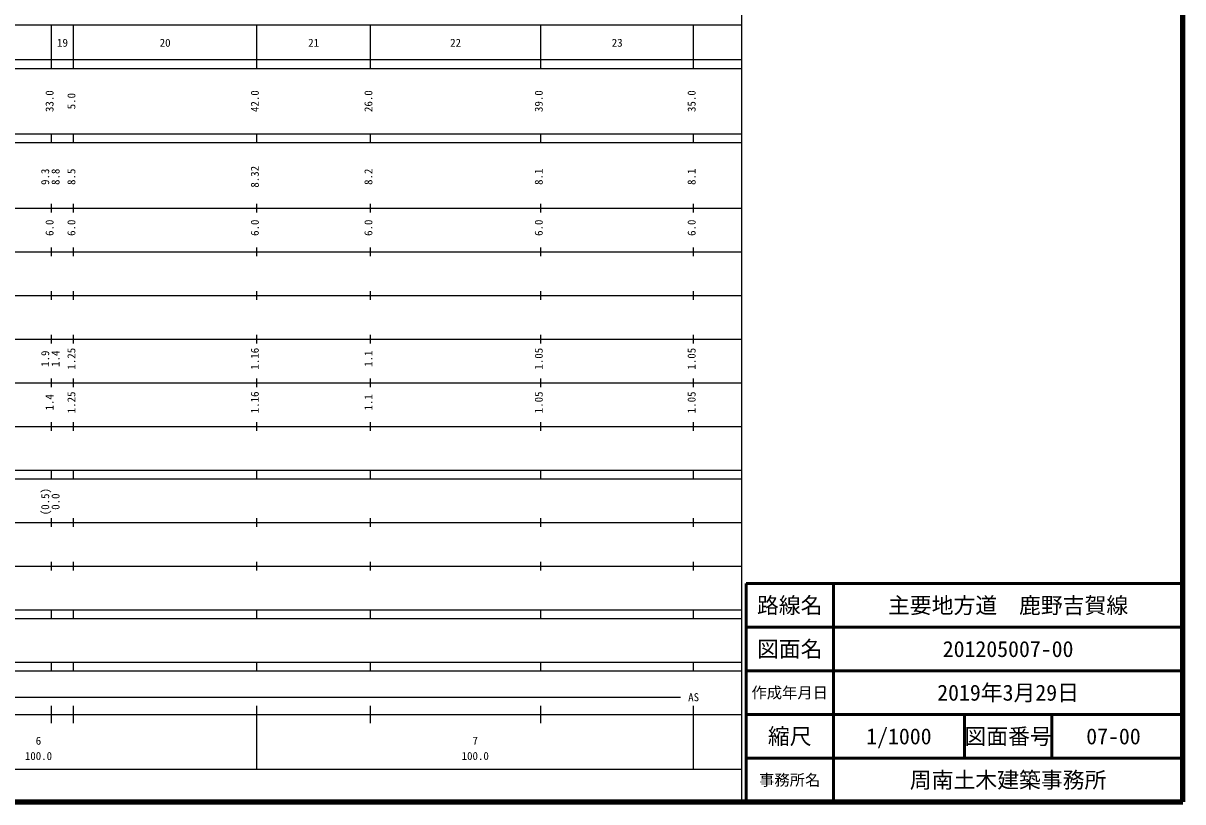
# Model space of a CAD drawing. Units: millimetres on the paper, enlarged 1000 times. Extents: x 40000 to 680000, y 20000 to 380000.
# Drawn here: x 414504 to 680000, y 20000 to 198357 of the extents above; entities that cross this region are included whole.
import ezdxf
from ezdxf.enums import TextEntityAlignment as Align

# ---------------------------------------------------------------- set-up
doc = ezdxf.new("R2010")
doc.units = ezdxf.units.MM
doc.header["$LTSCALE"] = 1000
for name, color, linetype, lineweight in [('M-TTL', 2, 'Continuous', 140), ('M-TTL-BAND', 7, 'Continuous', 25), ('M-TTL-FRAM', 2, 'Continuous', 50), ('M-TTL-LINE', 7, 'Continuous', 50)]:
    doc.layers.add(name, color=color, linetype=linetype, lineweight=lineweight)
doc.layers.add('M-TTL-TXT', color=7, linetype='Continuous')
doc.styles.add('ＭＳ ゴシック', font='')
doc.styles.get('ＭＳ ゴシック').set_extended_font_data('MS Gothic')

msp = doc.modelspace()

# ---------------------------------------------------------------- linework, layer by layer
at = {"layer": 'M-TTL'}
for p, q in [((680000, 20000), (680000, 380000)), ((40000, 20000), (680000, 20000))]:
    msp.add_line(p, q, dxfattribs=at)
at = {"layer": 'M-TTL-BAND'}
for p, q in [((579000, 20000), (579000, 370000)), ((68000, 198000), (579000, 198000)), ((421000, 188000), (421000, 198000)), ((426000, 188000), (426000, 198000)), ((468000, 188000), (468000, 198000)), ((494000, 188000), (494000, 198000)), ((533000, 188000), (533000, 198000)), ((568000, 188000), (568000, 198000)), ((40000, 190000), (579000, 190000)), ((40000, 188000), (579000, 188000)), ((40000, 173000), (579000, 173000)), ((421000, 171000), (421000, 173000)), ((426000, 171000), (426000, 173000)), ((468000, 171000), (468000, 173000)), ((494000, 171000), (494000, 173000)), ((533000, 171000), (533000, 173000)), ((568000, 171000), (568000, 173000)), ((40000, 171000), (579000, 171000)), ((421000, 155000), (421000, 157000)), ((426000, 155000), (426000, 157000)), ((468000, 155000), (468000, 157000)), ((494000, 155000), (494000, 157000)), ((533000, 155000), (533000, 157000)), ((568000, 155000), (568000, 157000)), ((40000, 156000), (579000, 156000)), ((421000, 145000), (421000, 147000)), ((426000, 145000), (426000, 147000)), ((468000, 145000), (468000, 147000)), ((494000, 145000), (494000, 147000)), ((533000, 145000), (533000, 147000)), ((568000, 145000), (568000, 147000)), ((46000, 146000), (579000, 146000)), ((52000, 136000), (579000, 136000)), ((421000, 135000), (421000, 137000)), ((426000, 135000), (426000, 137000)), ((468000, 135000), (468000, 137000)), ((494000, 135000), (494000, 137000)), ((533000, 135000), (533000, 137000)), ((568000, 135000), (568000, 137000)), ((46000, 126000), (579000, 126000)), ((421000, 125000), (421000, 127000)), ((426000, 125000), (426000, 127000)), ((468000, 125000), (468000, 127000)), ((494000, 125000), (494000, 127000)), ((533000, 125000), (533000, 127000)), ((568000, 125000), (568000, 127000)), ((421000, 115000), (421000, 117000)), ((426000, 115000), (426000, 117000)), ((468000, 115000), (468000, 117000)), ((494000, 115000), (494000, 117000)), ((533000, 115000), (533000, 117000)), ((568000, 115000), (568000, 117000)), ((52000, 116000), (579000, 116000)), ((421000, 105000), (421000, 107000)), ((426000, 105000), (426000, 107000)), ((468000, 105000), (468000, 107000)), ((494000, 105000), (494000, 107000)), ((533000, 105000), (533000, 107000)), ((568000, 105000), (568000, 107000)), ((46000, 106000), (579000, 106000)), ((40000, 96000), (579000, 96000)), ((421000, 94000), (421000, 96000)), ((426000, 94000), (426000, 96000)), ((468000, 94000), (468000, 96000)), ((494000, 94000), (494000, 96000)), ((533000, 94000), (533000, 96000)), ((568000, 94000), (568000, 96000)), ((40000, 94000), (579000, 94000)), ((421000, 83000), (421000, 85000)), ((426000, 83000), (426000, 85000)), ((468000, 83000), (468000, 85000)), ((494000, 83000), (494000, 85000)), ((533000, 83000), (533000, 85000)), ((568000, 83000), (568000, 85000)), ((49000, 84000), (579000, 84000)), ((421000, 73000), (421000, 75000)), ((426000, 73000), (426000, 75000)), ((468000, 73000), (468000, 75000)), ((494000, 73000), (494000, 75000)), ((533000, 73000), (533000, 75000)), ((568000, 73000), (568000, 75000)), ((40000, 74000), (579000, 74000)), ((40000, 64000), (579000, 64000)), ((421000, 62000), (421000, 64000)), ((426000, 62000), (426000, 64000)), ((468000, 62000), (468000, 64000)), ((494000, 62000), (494000, 64000)), ((533000, 62000), (533000, 64000)), ((568000, 62000), (568000, 64000)), ((40000, 62000), (579000, 62000)), ((40000, 52000), (579000, 52000)), ((421000, 50000), (421000, 52000)), ((426000, 50000), (426000, 52000)), ((468000, 50000), (468000, 52000)), ((494000, 50000), (494000, 52000)), ((533000, 50000), (533000, 52000)), ((568000, 50000), (568000, 52000)), ((40000, 50000), (579000, 50000)), ((71000, 44000), (565000, 44000)), ((40000, 40000), (579000, 40000)), ((421000, 38000), (421000, 42000)), ((426000, 38000), (426000, 42000)), ((468000, 27500), (468000, 42000)), ((494000, 38000), (494000, 42000)), ((533000, 38000), (533000, 42000)), ((568000, 27500), (568000, 42000)), ((68000, 27500), (579000, 27500))]:
    msp.add_line(p, q, dxfattribs=at)
at = {"layer": 'M-TTL-FRAM'}
for p, q in [((680000, 70000), (580000, 70000)), ((580000, 70000), (580000, 20000))]:
    msp.add_line(p, q, dxfattribs=at)
at = {"layer": 'M-TTL-LINE'}
for p, q in [((600000, 70000), (600000, 20000)), ((680000, 60000), (580000, 60000)), ((680000, 50000), (580000, 50000)), ((680000, 40000), (580000, 40000)), ((630000, 40000), (630000, 30000)), ((650000, 40000), (650000, 30000)), ((680000, 30000), (580000, 30000))]:
    msp.add_line(p, q, dxfattribs=at)

# ---------------------------------------------------------------- texts
at = {"layer": 'M-TTL-BAND', "style": 'ＭＳ ゴシック'}
for s, p in [('19', (423500, 192405)), ('20', (447000, 192405)), ('21', (481000, 192405)), ('22', (513500, 192405)), ('23', (550500, 192405)), ('AS', (568000, 42500)), ('6', (418000, 32523)), ('7', (518000, 32523)), ('100.0', (418000, 29033)), ('100.0', (518000, 29033))]:
    msp.add_text(s, height=1833, dxfattribs=at).set_placement(p, align=Align.BOTTOM_CENTER)
for s, p in [('33.0', (422000, 180500)), ('5.0', (427000, 180500)), ('42.0', (469000, 180500)), ('26.0', (495000, 180500)), ('39.0', (534000, 180500)), ('35.0', (569000, 180500)), ('9.3', (421000, 163174)), ('8.8', (423370, 163174)), ('8.5', (427000, 163174)), ('8.32', (469000, 163174)), ('8.2', (495000, 163174)), ('8.1', (534000, 163174)), ('8.1', (569000, 163174)), ('6.0', (422000, 151500)), ('6.0', (427000, 151500)), ('6.0', (469000, 151500)), ('6.0', (495000, 151500)), ('6.0', (534000, 151500)), ('6.0', (569000, 151500)), ('1.9', (421000, 121500)), ('1.4', (423370, 121500)), ('1.25', (427000, 121500)), ('1.16', (469000, 121500)), ('1.1', (495000, 121500)), ('1.05', (534000, 121500)), ('1.05', (569000, 121500)), ('1.4', (422000, 111500)), ('1.25', (427000, 111500)), ('1.16', (469000, 111500)), ('1.1', (495000, 111500)), ('1.05', (534000, 111500)), ('1.05', (569000, 111500)), ('(0.5)', (421000, 88764)), ('0.0', (423370, 88764))]:
    msp.add_text(s, height=1833, rotation=90, dxfattribs=at).set_placement(p, align=Align.BOTTOM_CENTER)
at = {"layer": 'M-TTL-TXT', "style": 'ＭＳ ゴシック'}
for s, height, p in [('路線名', 3666, (590000, 65000)), ('路線名', 3666, (590000, 65000)), ('主要地方道\u3000鹿野吉賀線', 3666, (640000, 65000)), ('図面名', 3666, (590000, 55000)), ('図面名', 3666, (590000, 55000)), ('201205007-00', 3666, (640000, 55000)), ('作成年月日', 2566, (590000, 45000)), ('作成年月日', 2566, (590000, 45000)), ('2019年3月29日', 3666, (640000, 45000)), ('縮尺', 3666, (590000, 35000)), ('縮尺', 3666, (590000, 35000)), ('図面番号', 3666, (640000, 35000)), ('図面番号', 3666, (640000, 35000)), ('1/1000', 3666, (615000, 35000)), ('07-00', 3666, (664125, 35000)), ('事務所名', 2566, (590000, 25000)), ('事務所名', 2566, (590000, 25000)), ('周南土木建築事務所', 3666, (640000, 25000))]:
    msp.add_text(s, height=height, dxfattribs=at).set_placement(p, align=Align.MIDDLE_CENTER)

doc.saveas('drawing.dxf')
